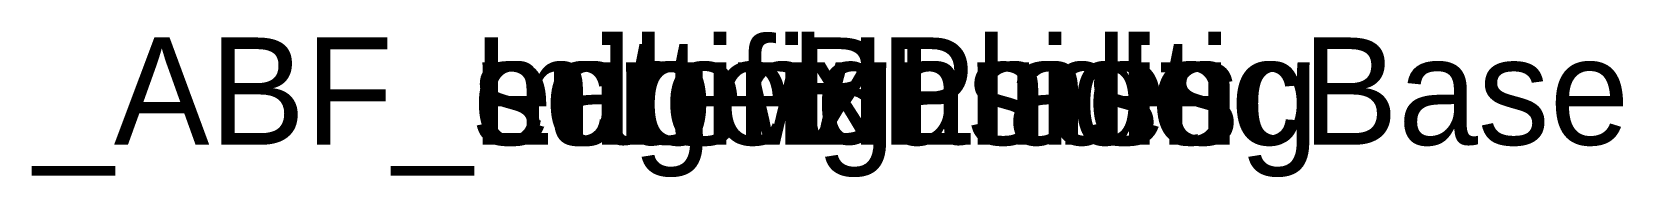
# Model space of a CAD drawing. Header units: millimetres. Extents: x -45532 to 18, y -11338 to 4436.
# Drawn here: x -23279.81 to -23264.99, y 896.15 to 897.5 of the extents above; entities that cross this region are included whole.
import ezdxf

# ---------------------------------------------------------------- set-up
doc = ezdxf.new("R2010")
doc.units = ezdxf.units.MM
doc.header["$LTSCALE"] = 25.4
doc.layers.get('0').update_dxf_attribs({"true_color": 0xffffff})
for name, color, linetype, true_color in [('ABF_cuttingLines', 134, 'Continuous', 0x009987), ('ABF_edgeBanding', 252, 'Continuous', 0x777799), ('ABF_Label', 190, 'Continuous', 0x9900ff)]:
    doc.layers.add(name, color=color, linetype=linetype, true_color=true_color)

# ---------------------------------------------------------------- blocks, each defined once
blk = doc.blocks.new('Group301#1')
blk = doc.blocks.new('Group305#1')
blk = doc.blocks.new('Group312#2')
blk = doc.blocks.new('Group319#1')
blk = doc.blocks.new('Group323#1')
blk = doc.blocks.new('Group330#1')
blk = doc.blocks.new('Group100#1')
blk = doc.blocks.new('Group104#1')
blk = doc.blocks.new('Group111#1')
blk = doc.blocks.new('Group1106#1')
blk = doc.blocks.new('Group1814#1')
blk = doc.blocks.new('Group1815#1')
blk = doc.blocks.new('_____#103')
at = {"color": 0}
ref = blk.add_blockref('Group323#1', (-10794.207, 37.549, 18), dxfattribs=at)
ref.add_attrib('Skp_GroupInstanceName', '_ABF_minifixPlasticBase', (0, 0), dxfattribs={"height": 1})
ref = blk.add_blockref('Group319#1', (-10294.207, 37.549, 18), dxfattribs=at)
ref.add_attrib('Skp_GroupInstanceName', '_ABF_minifixPlasticBase', (0, 0), dxfattribs={"height": 1})
ref = blk.add_blockref('Group330#1', (-10544.207, 37.549, 18), dxfattribs=at)
ref.add_attrib('Skp_GroupInstanceName', '_ABF_screwInside', (0, 0), dxfattribs={"height": 1})
ref = blk.add_blockref('Group305#1', (-10794.207, -878.451, 18), dxfattribs=at)
ref.add_attrib('Skp_GroupInstanceName', '_ABF_minifixPlasticBase', (0, 0), dxfattribs={"height": 1})
ref = blk.add_blockref('Group104#1', (-10794.207, -411.451, 18), dxfattribs=at)
ref.add_attrib('Skp_GroupInstanceName', '_ABF_minifixPlasticBase', (0, 0), dxfattribs={"height": 1})
ref = blk.add_blockref('Group312#2', (-10544.207, -878.451, 18), dxfattribs=at)
ref.add_attrib('Skp_GroupInstanceName', '_ABF_screwInside', (0, 0), dxfattribs={"height": 1})
ref = blk.add_blockref('Group111#1', (-10544.207, -411.451, 18), dxfattribs=at)
ref.add_attrib('Skp_GroupInstanceName', '_ABF_screwInside', (0, 0), dxfattribs={"height": 1})
ref = blk.add_blockref('Group301#1', (-10294.207, -878.451, 18), dxfattribs=at)
ref.add_attrib('Skp_GroupInstanceName', '_ABF_minifixPlasticBase', (0, 0), dxfattribs={"height": 1})
ref = blk.add_blockref('Group100#1', (-10294.207, -411.451, 18), dxfattribs=at)
ref.add_attrib('Skp_GroupInstanceName', '_ABF_minifixPlasticBase', (0, 0), dxfattribs={"height": 1})
at = {"layer": 'ABF_cuttingLines', "color": 0}
ref = blk.add_blockref('Group1814#1', (0, 0, 18), dxfattribs=at)
ref.add_attrib('Skp_GroupInstanceName', '_ABF_cuttingLines', (0, 0), dxfattribs={"layer": '0', "height": 1})
at = {"layer": 'ABF_edgeBanding', "color": 0}
ref = blk.add_blockref('Group1815#1', (0, 0, 18), dxfattribs=at)
ref.add_attrib('Skp_GroupInstanceName', '_ABF_edgeBanding', (0, 0), dxfattribs={"layer": '0', "height": 1})
at = {"layer": 'ABF_Label', "color": 0}
ref = blk.add_blockref('Group1106#1', (-10544.207, -420.451, 18), dxfattribs=dict(at, xscale=1.574803149606299, yscale=1.574803149606299, rotation=90))
ref.add_attrib('Skp_GroupInstanceName', '_ABF_Label', (0, 0), dxfattribs={"layer": '0', "height": 1})
blk = doc.blocks.new('_48501___EGGER_W_1000_ST9___2800207018__THICKNESS_18')
at = {"color": 0}
blk.add_blockref('_____#103', (-23279.793, 896.451), dxfattribs=at)

msp = doc.modelspace()

# ---------------------------------------------------------------- block references
at = {"color": 0}
msp.add_blockref('_48501___EGGER_W_1000_ST9___2800207018__THICKNESS_18', (0, 0), dxfattribs=at)

doc.saveas('drawing.dxf')
